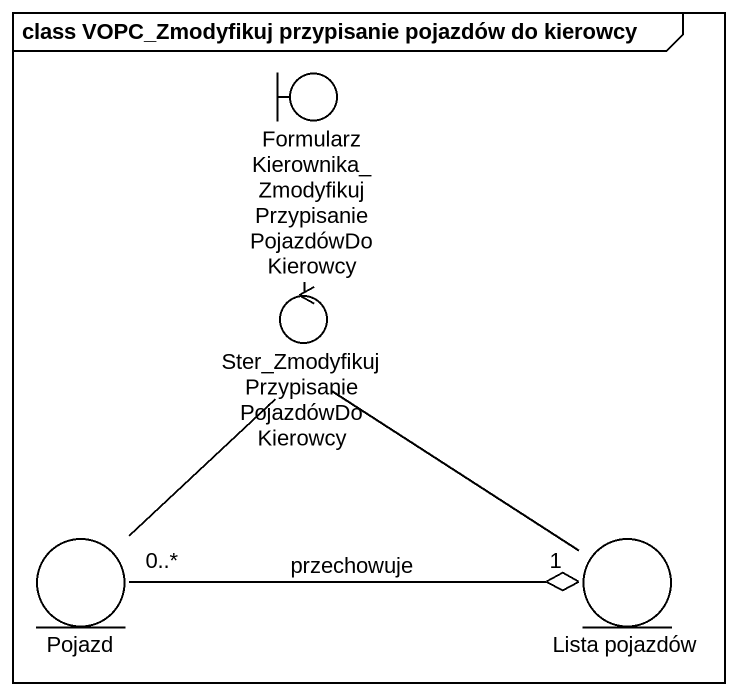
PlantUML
@startuml
mainframe class VOPC_Zmodyfikuj przypisanie pojazdów do kierowcy
boundary "FormularzKierownika_ZmodyfikujPrzypisaniePojazdówDoKierowcy" as FormularzKierownika
control "Ster_ZmodyfikujPrzypisaniePojazdówDoKierowcy" as Ster_ZmodyfikujPrzypisaniePo
entity Pojazd
entity "Lista pojazdów" as Lista_pojazdów
FormularzKierownika -- Ster_ZmodyfikujPrzypisaniePo
Ster_ZmodyfikujPrzypisaniePo -- Pojazd
Ster_ZmodyfikujPrzypisaniePo -- Lista_pojazdów
Pojazd "0..*" -right-o "1" Lista_pojazdów : przechowuje
@enduml
